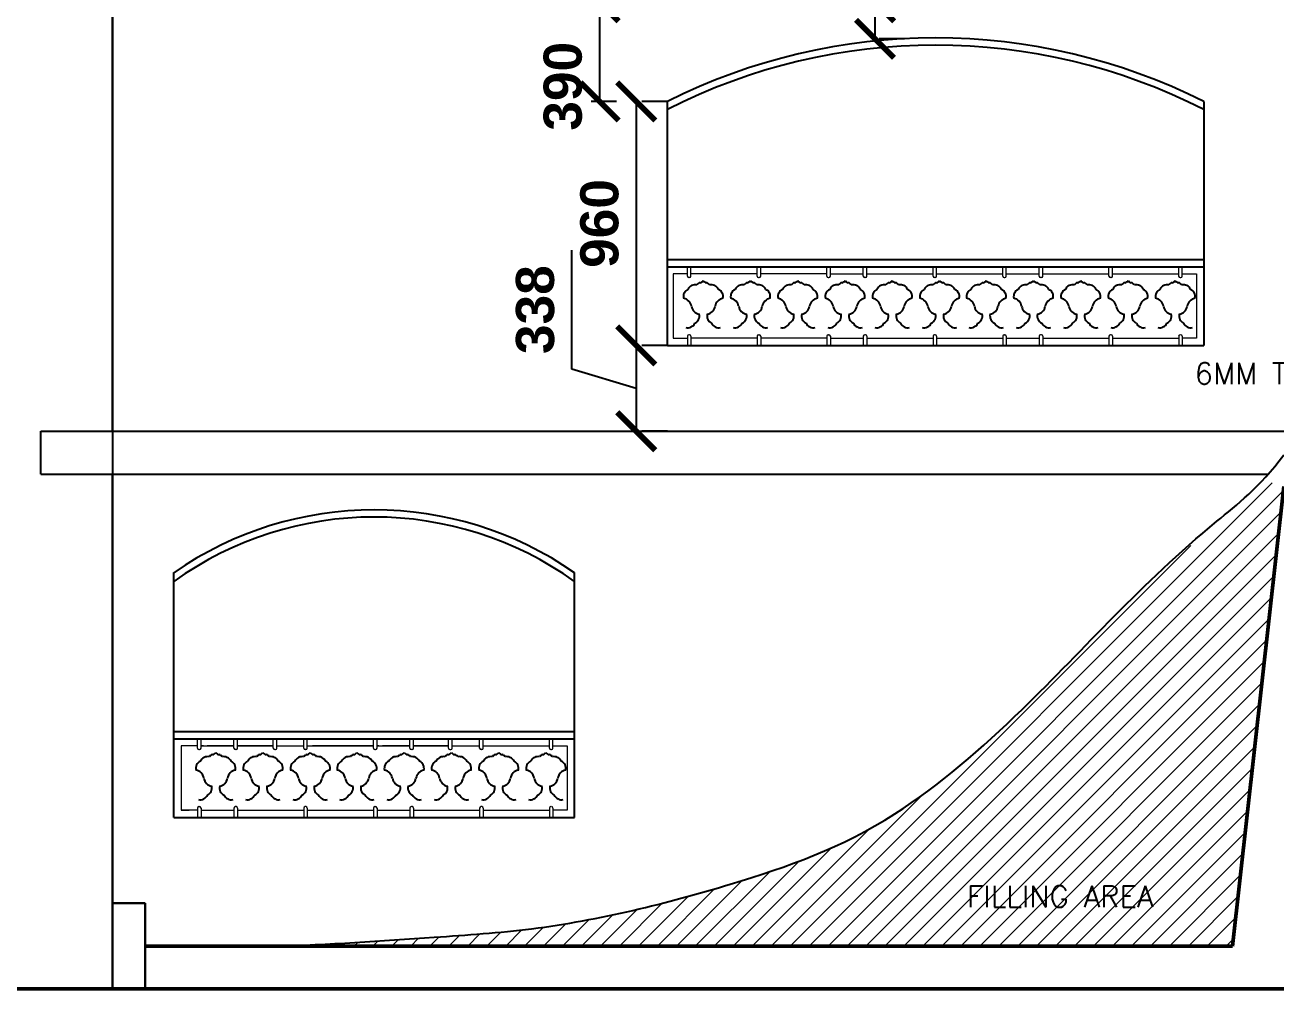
# Model space of a CAD drawing. Header units: millimetres. Extents: x 1521 to 3683, y 1649 to 3322.
# Drawn here: x 1717.101 to 1722.021, y 1661.723 to 1665.515 of the extents above; entities that cross this region are included whole.
import ezdxf
from ezdxf.enums import TextEntityAlignment as Align

# ---------------------------------------------------------------- set-up
doc = ezdxf.new("R2010")
doc.units = ezdxf.units.MM
doc.header["$LTSCALE"] = 0.1
doc.linetypes.add('BORDER2', pattern=[0.875, 0.25, -0.125, 0.25, -0.125, 0, -0.125])
doc.layers.get('DEFPOINTS').update_dxf_attribs({"lineweight": 25})
doc.layers.add('4', color=6, linetype='Continuous')
doc.layers.add('RELIEF', color=252, linetype='Continuous')
for name, color, linetype, lineweight in [('BRICKS', 70, 'Continuous', 25), ('Glass', 193, 'Continuous', 5), ('h', 8, 'Continuous', 5), ('WALL', 7, 'Continuous', 50), ('WIN', 8, 'Continuous', 25)]:
    doc.layers.add(name, color=color, linetype=linetype, lineweight=lineweight)
doc.styles.add('STYLE1', font='arialbd.ttf')
doc.styles.add('style3', font='simplex.shx')
doc.dimstyles.new('50', dxfattribs={"dimscale": 0.75, "dimtxt": 0.2, "dimasz": 0.2, "dimexe": 0.1, "dimexo": 0, "dimgap": 0.09, "dimtad": 2, "dimdec": 0, "dimlfac": 1000, "dimzin": 0, "dimdsep": 46, "dimtxsty": 'STYLE1', "dimblk": 'ARCHTICK', "dimcen": 0.09, "dimclrd": 4, "dimclre": 8, "dimclrt": 6, "dimadec": 0, "dimazin": 0, "dimtfac": 1, "dimtdec": 0, "dimtofl": 0, "dimtmove": 0, "dimatfit": 3, "dimldrblk": 'OPEN90', "dimfxl": 0.05, "dimtolj": 1, "dimtzin": 0, "dimarcsym": 0})

# ---------------------------------------------------------------- blocks, each defined once
blk = doc.blocks.new('_ArchTick')
at = {"color": 0, "linetype": 'ByBlock', "const_width": 0.15}
blk.add_lwpolyline([(-0.5, -0.5), (0.5, 0.5)], dxfattribs=at)
blk = doc.blocks.new('*D142')
at = {"layer": 'BRICKS', "color": 8, "linetype": 'BORDER2', "lineweight": -2}
for p, q in [((1719.6268, 1665.6045), (1719.286, 1665.6045)), ((1719.6275, 1665.2141), (1719.286, 1665.2141))]:
    blk.add_line(p, q, dxfattribs=at)
at = {"layer": 'BRICKS', "color": 4, "lineweight": -2}
blk.add_line((1719.361, 1665.6045), (1719.361, 1665.2141), dxfattribs=at)
at = {"layer": 'DEFPOINTS', "color": 0}
for p in [(1719.6268, 1665.6045), (1719.361, 1665.2141), (1719.6275, 1665.2141)]:
    blk.add_point(p, dxfattribs=at)
at = {"layer": 'BRICKS', "color": 4, "lineweight": -2, "xscale": 0.15, "yscale": 0.15, "zscale": 0.15}
for p, rotation in [((1719.361, 1665.6045), 90), ((1719.361, 1665.2141), 270)]:
    blk.add_blockref('_ArchTick', p, dxfattribs=dict(at, rotation=rotation))
at = {"layer": 'BRICKS', "color": 6, "insert": (1719.2169, 1665.274), "char_height": 0.15, "attachment_point": 5, "rotation": 90, "style": 'STYLE1'}
blk.add_mtext('\\A1;390', dxfattribs=at)
blk = doc.blocks.new('_Open90')
at = {"color": 0, "linetype": 'ByBlock', "lineweight": -2}
for p, q in [((-0.5, 0.5), (0, 0)), ((0, 0), (-1, 0)), ((0, 0), (-0.5, -0.5))]:
    blk.add_line(p, q, dxfattribs=at)
blk = doc.blocks.new('*D143')
at = {"layer": 'BRICKS', "color": 8, "linetype": 'BORDER2', "lineweight": -2}
for p, q in [((1719.6275, 1665.2141), (1719.4301, 1665.2141)), ((1719.6275, 1664.2545), (1719.4301, 1664.2545))]:
    blk.add_line(p, q, dxfattribs=at)
at = {"layer": 'BRICKS', "color": 4, "lineweight": -2}
blk.add_line((1719.5051, 1665.2141), (1719.5051, 1664.2545), dxfattribs=at)
at = {"layer": 'DEFPOINTS', "color": 0}
for p in [(1719.6275, 1665.2141), (1719.5051, 1664.2545), (1719.6275, 1664.2545)]:
    blk.add_point(p, dxfattribs=at)
at = {"layer": 'BRICKS', "color": 4, "lineweight": -2, "xscale": 0.15, "yscale": 0.15, "zscale": 0.15}
for p, rotation in [((1719.5051, 1665.2141), 90), ((1719.5051, 1664.2545), 270)]:
    blk.add_blockref('_ArchTick', p, dxfattribs=dict(at, rotation=rotation))
at = {"layer": 'BRICKS', "color": 6, "insert": (1719.361, 1664.7343), "char_height": 0.15, "attachment_point": 5, "rotation": 90, "style": 'STYLE1'}
blk.add_mtext('\\A1;960', dxfattribs=at)
blk = doc.blocks.new('*D144')
at = {"layer": 'BRICKS', "color": 4, "lineweight": -2}
for p, q in [((1719.2522, 1664.1616), (1719.2522, 1664.6289)), ((1719.5051, 1664.2545), (1719.5051, 1663.917)), ((1719.5051, 1664.0857), (1719.2522, 1664.1616))]:
    blk.add_line(p, q, dxfattribs=at)
at = {"layer": 'BRICKS', "color": 8, "linetype": 'BORDER2', "lineweight": -2}
for p, q in [((1719.6275, 1664.2545), (1719.4301, 1664.2545)), ((1719.6275, 1663.917), (1719.4301, 1663.917))]:
    blk.add_line(p, q, dxfattribs=at)
at = {"layer": 'DEFPOINTS', "color": 0}
for p in [(1719.6275, 1664.2545), (1719.5051, 1663.917), (1719.6275, 1663.917)]:
    blk.add_point(p, dxfattribs=at)
at = {"layer": 'BRICKS', "color": 4, "lineweight": -2, "xscale": 0.15, "yscale": 0.15, "zscale": 0.15}
for p, rotation in [((1719.5051, 1664.2545), 90), ((1719.5051, 1663.917), 270)]:
    blk.add_blockref('_ArchTick', p, dxfattribs=dict(at, rotation=rotation))
at = {"layer": 'BRICKS', "color": 6, "insert": (1719.1081, 1664.3953), "char_height": 0.15, "attachment_point": 5, "rotation": 90, "style": 'STYLE1'}
blk.add_mtext('\\A1;338', dxfattribs=at)
blk = doc.blocks.new('*D145')
at = {"layer": 'BRICKS', "color": 4, "lineweight": -2}
for p, q in [((1720.4443, 1665.6045), (1720.4443, 1666.2177)), ((1720.4443, 1665.4607), (1720.4443, 1665.6045))]:
    blk.add_line(p, q, dxfattribs=at)
at = {"layer": 'BRICKS', "color": 8, "linetype": 'BORDER2', "lineweight": -2}
for p, q in [((1720.5601, 1665.6045), (1720.3693, 1665.6045)), ((1720.5601, 1665.4607), (1720.3693, 1665.4607))]:
    blk.add_line(p, q, dxfattribs=at)
at = {"layer": 'DEFPOINTS', "color": 0}
for p in [(1720.4443, 1665.6045), (1720.5601, 1665.6045), (1720.5601, 1665.4607)]:
    blk.add_point(p, dxfattribs=at)
at = {"layer": 'BRICKS', "color": 4, "lineweight": -2, "xscale": 0.15, "yscale": 0.15, "zscale": 0.15}
for p, rotation in [((1720.4443, 1665.6045), 90), ((1720.4443, 1665.4607), 270)]:
    blk.add_blockref('_ArchTick', p, dxfattribs=dict(at, rotation=rotation))
at = {"layer": 'BRICKS', "color": 6, "insert": (1720.3015, 1665.9861), "char_height": 0.15, "attachment_point": 5, "rotation": 90, "style": 'STYLE1'}
blk.add_mtext('\\A1;144', dxfattribs=at)

msp = doc.modelspace()

# ---------------------------------------------------------------- hatches: boundary and pattern name
at = {"layer": 'h'}
h = msp.add_hatch(dxfattribs=at)
h.set_pattern_fill('ANSI31', color=256, scale=0.421875, style=0)
h.set_pattern_definition([(45, (1577.491267, 1622.786747), (-0.037288834, 0.037288834), [])])
edge = h.paths.add_edge_path()
edge.add_spline(control_points=[(1722.0557, 1663.7482), (1721.9735, 1663.6909), (1721.5436, 1663.3815), (1721.1413, 1662.9113), (1720.4883, 1662.3411), (1719.8685, 1662.121), (1719.2365, 1661.9626), (1718.6305, 1661.9216), (1718.2944, 1661.8973), (1718.0859, 1661.892)], knot_values=[0.909473, 0.909473, 0.909473, 0.909473, 1.374917, 3.120967, 4.20801, 5.522015, 6.963921, 7.647405, 8.760034, 8.760034, 8.760034, 8.760034], degree=3, periodic=0)
edge.add_line((1718.0859, 1661.892), (1721.8498, 1661.892))
edge.add_line((1721.8498, 1661.892), (1722.0557, 1663.7482))

# ---------------------------------------------------------------- linework, layer by layer
at = {"layer": 'Glass'}
for p, q in [((1719.7062, 1664.5273), (1719.7062, 1664.5639)), ((1719.7203, 1664.5273), (1719.7203, 1664.5639)), ((1719.9804, 1664.5273), (1719.9804, 1664.5639)), ((1719.9945, 1664.5273), (1719.9945, 1664.5639)), ((1720.2547, 1664.5273), (1720.2547, 1664.5639)), ((1720.2687, 1664.5273), (1720.2687, 1664.5639)), ((1720.2687, 1664.5357), (1720.3981, 1664.5357)), ((1720.3981, 1664.5273), (1720.3981, 1664.5639)), ((1720.4122, 1664.5273), (1720.4122, 1664.5639)), ((1720.6723, 1664.5273), (1720.6723, 1664.5639)), ((1720.6864, 1664.5273), (1720.6864, 1664.5639)), ((1720.9465, 1664.5273), (1720.9465, 1664.5639)), ((1720.9606, 1664.5273), (1720.9606, 1664.5639)), ((1720.9606, 1664.5357), (1721.09, 1664.5357)), ((1721.09, 1664.5273), (1721.09, 1664.5639)), ((1721.104, 1664.5273), (1721.104, 1664.5639)), ((1721.3642, 1664.5273), (1721.3642, 1664.5639)), ((1721.3782, 1664.5273), (1721.3782, 1664.5639)), ((1721.3782, 1664.5357), (1721.5076, 1664.5357)), ((1721.6384, 1664.5273), (1721.6384, 1664.5639)), ((1721.6525, 1664.5273), (1721.6525, 1664.5639)), ((1719.7147, 1664.5217), (1719.7118, 1664.5217)), ((1719.9861, 1664.5217), (1719.9889, 1664.5217)), ((1720.2603, 1664.5217), (1720.2631, 1664.5217)), ((1720.4065, 1664.5217), (1720.4037, 1664.5217)), ((1720.6807, 1664.5217), (1720.6779, 1664.5217)), ((1720.9522, 1664.5217), (1720.955, 1664.5217)), ((1721.0984, 1664.5217), (1721.0956, 1664.5217)), ((1721.3726, 1664.5217), (1721.3698, 1664.5217)), ((1721.644, 1664.5217), (1721.6468, 1664.5217)), ((1719.7062, 1664.2911), (1719.7062, 1664.2545)), ((1719.7147, 1664.2967), (1719.7118, 1664.2967)), ((1719.7203, 1664.2911), (1719.7203, 1664.2545)), ((1719.9804, 1664.2911), (1719.9804, 1664.2545)), ((1719.9861, 1664.2967), (1719.9889, 1664.2967)), ((1719.9945, 1664.2911), (1719.9945, 1664.2545)), ((1720.2547, 1664.2911), (1720.2547, 1664.2545)), ((1720.2603, 1664.2967), (1720.2631, 1664.2967)), ((1720.2687, 1664.2911), (1720.2687, 1664.2545)), ((1720.2687, 1664.2826), (1720.3981, 1664.2826)), ((1720.3981, 1664.2911), (1720.3981, 1664.2545)), ((1720.4065, 1664.2967), (1720.4037, 1664.2967)), ((1720.4122, 1664.2911), (1720.4122, 1664.2545)), ((1720.6723, 1664.2911), (1720.6723, 1664.2545)), ((1720.6807, 1664.2967), (1720.6779, 1664.2967)), ((1720.6864, 1664.2911), (1720.6864, 1664.2545)), ((1720.9465, 1664.2911), (1720.9465, 1664.2545)), ((1720.9522, 1664.2967), (1720.955, 1664.2967)), ((1720.9606, 1664.2911), (1720.9606, 1664.2545)), ((1720.9606, 1664.2826), (1721.09, 1664.2826)), ((1721.09, 1664.2911), (1721.09, 1664.2545)), ((1721.0984, 1664.2967), (1721.0956, 1664.2967)), ((1721.104, 1664.2911), (1721.104, 1664.2545)), ((1721.3642, 1664.2911), (1721.3642, 1664.2545)), ((1721.3726, 1664.2967), (1721.3698, 1664.2967)), ((1721.3782, 1664.2911), (1721.3782, 1664.2545)), ((1721.6384, 1664.2911), (1721.6384, 1664.2545)), ((1721.6525, 1664.2911), (1721.6525, 1664.2545)), ((1717.7797, 1662.6711), (1717.7797, 1662.7076)), ((1717.7937, 1662.6711), (1717.7937, 1662.7076)), ((1717.9231, 1662.6711), (1717.9231, 1662.7076)), ((1717.9372, 1662.6711), (1717.9372, 1662.7076)), ((1718.0778, 1662.6711), (1718.0778, 1662.7076)), ((1718.0918, 1662.6711), (1718.0918, 1662.7076)), ((1718.1973, 1662.6711), (1718.1973, 1662.7076)), ((1718.2114, 1662.6711), (1718.2114, 1662.7076)), ((1718.4715, 1662.6711), (1718.4715, 1662.7076)), ((1718.4856, 1662.6711), (1718.4856, 1662.7076)), ((1718.615, 1662.6711), (1718.615, 1662.7076)), ((1718.629, 1662.6711), (1718.629, 1662.7076)), ((1718.7668, 1662.6711), (1718.7668, 1662.7076)), ((1718.7809, 1662.6711), (1718.7809, 1662.7076)), ((1718.8892, 1662.6711), (1718.8892, 1662.7076)), ((1718.9032, 1662.6711), (1718.9032, 1662.7076)), ((1719.1634, 1662.6711), (1719.1634, 1662.7076)), ((1719.1634, 1662.6711), (1719.1634, 1662.7076)), ((1719.1775, 1662.6711), (1719.1775, 1662.7076)), ((1719.1775, 1662.6711), (1719.1775, 1662.7076)), ((1717.7853, 1662.6654), (1717.7881, 1662.6654)), ((1717.7937, 1662.6795), (1717.9231, 1662.6795)), ((1717.9315, 1662.6654), (1717.9287, 1662.6654)), ((1718.0834, 1662.6654), (1718.0862, 1662.6654)), ((1718.2057, 1662.6654), (1718.2029, 1662.6654)), ((1718.4772, 1662.6654), (1718.48, 1662.6654)), ((1718.4856, 1662.6795), (1718.615, 1662.6795)), ((1718.6234, 1662.6654), (1718.6206, 1662.6654)), ((1718.7725, 1662.6654), (1718.7753, 1662.6654)), ((1718.8976, 1662.6654), (1718.8948, 1662.6654)), ((1718.9032, 1662.6795), (1719.0326, 1662.6795)), ((1719.169, 1662.6654), (1719.1718, 1662.6654)), ((1719.169, 1662.6654), (1719.1718, 1662.6654)), ((1717.7797, 1662.4348), (1717.7797, 1662.3982)), ((1717.7853, 1662.4404), (1717.7881, 1662.4404)), ((1717.7937, 1662.4348), (1717.7937, 1662.3982)), ((1717.7937, 1662.4264), (1717.9231, 1662.4264)), ((1717.9231, 1662.4348), (1717.9231, 1662.3982)), ((1717.9315, 1662.4404), (1717.9287, 1662.4404)), ((1717.9372, 1662.4348), (1717.9372, 1662.3982)), ((1718.1973, 1662.4348), (1718.1973, 1662.3982)), ((1718.2057, 1662.4404), (1718.2029, 1662.4404)), ((1718.2114, 1662.4348), (1718.2114, 1662.3982)), ((1718.4715, 1662.4348), (1718.4715, 1662.3982)), ((1718.4772, 1662.4404), (1718.48, 1662.4404)), ((1718.4856, 1662.4348), (1718.4856, 1662.3982)), ((1718.4856, 1662.4264), (1718.615, 1662.4264)), ((1718.615, 1662.4348), (1718.615, 1662.3982)), ((1718.6234, 1662.4404), (1718.6206, 1662.4404)), ((1718.629, 1662.4348), (1718.629, 1662.3982)), ((1718.8892, 1662.4348), (1718.8892, 1662.3982)), ((1718.8976, 1662.4404), (1718.8948, 1662.4404)), ((1718.9032, 1662.4348), (1718.9032, 1662.3982)), ((1719.1634, 1662.4348), (1719.1634, 1662.3982)), ((1719.1775, 1662.4348), (1719.1775, 1662.3982))]:
    msp.add_line(p, q, dxfattribs=at)
for points in [[(1719.7062, 1664.5357), (1719.65, 1664.5357), (1719.65, 1664.2826), (1719.7062, 1664.2826)], [(1719.9804, 1664.5357), (1719.7203, 1664.5357)], [(1720.2547, 1664.5357), (1719.9945, 1664.5357)], [(1720.4122, 1664.5357), (1720.6723, 1664.5357)], [(1720.6864, 1664.5357), (1720.9465, 1664.5357)], [(1721.104, 1664.5357), (1721.3642, 1664.5357)], [(1721.3782, 1664.5357), (1721.6384, 1664.5357)], [(1721.6525, 1664.5357), (1721.7087, 1664.5357), (1721.7087, 1664.2826), (1721.6525, 1664.2826)], [(1719.9804, 1664.2826), (1719.7203, 1664.2826)], [(1720.2547, 1664.2826), (1719.9945, 1664.2826)], [(1720.4122, 1664.2826), (1720.6723, 1664.2826)], [(1720.6864, 1664.2826), (1720.9465, 1664.2826)], [(1721.104, 1664.2826), (1721.3642, 1664.2826)], [(1721.3782, 1664.2826), (1721.6384, 1664.2826)], [(1717.7797, 1662.6795), (1717.715, 1662.6795)], [(1717.7797, 1662.6795), (1717.715, 1662.6795)], [(1717.7712, 1662.6795), (1717.715, 1662.6795), (1717.715, 1662.4264), (1717.7473, 1662.4264)], [(1717.8036, 1662.6795), (1717.7937, 1662.6795)], [(1717.9231, 1662.6795), (1717.8176, 1662.6795)], [(1718.0778, 1662.6795), (1717.9372, 1662.6795)], [(1717.9372, 1662.6795), (1718.0778, 1662.6795)], [(1718.0918, 1662.6795), (1718.1973, 1662.6795)], [(1718.2114, 1662.6795), (1718.4715, 1662.6795)], [(1718.4715, 1662.6795), (1718.2325, 1662.6795)], [(1718.4926, 1662.6795), (1718.4856, 1662.6795)], [(1718.615, 1662.6795), (1718.5067, 1662.6795)], [(1718.7668, 1662.6795), (1718.629, 1662.6795)], [(1718.629, 1662.6795), (1718.7668, 1662.6795)], [(1718.7809, 1662.6795), (1718.8892, 1662.6795)], [(1718.9032, 1662.6795), (1719.1634, 1662.6795)], [(1718.9215, 1662.6795), (1719.1634, 1662.6795)], [(1719.1775, 1662.6795), (1719.2337, 1662.6795), (1719.2337, 1662.4264), (1719.1775, 1662.4264)], [(1717.7797, 1662.4264), (1717.715, 1662.4264)], [(1717.9372, 1662.4264), (1718.1973, 1662.4264)], [(1718.2114, 1662.4264), (1718.4715, 1662.4264)], [(1718.629, 1662.4264), (1718.8892, 1662.4264)], [(1718.9032, 1662.4264), (1719.1634, 1662.4264)]]:
    msp.add_lwpolyline(points, dxfattribs=at)
for centre, start, end in [((1719.7118, 1664.5273), 180, 270), ((1719.7147, 1664.5273), 270, 0), ((1719.9861, 1664.5273), 180, 270), ((1719.9889, 1664.5273), 270, 0), ((1720.2603, 1664.5273), 180, 270), ((1720.2631, 1664.5273), 270, 0), ((1720.4037, 1664.5273), 180, 270), ((1720.4065, 1664.5273), 270, 0), ((1720.6779, 1664.5273), 180, 270), ((1720.6807, 1664.5273), 270, 0), ((1720.9522, 1664.5273), 180, 270), ((1720.955, 1664.5273), 270, 0), ((1721.0956, 1664.5273), 180, 270), ((1721.0984, 1664.5273), 270, 0), ((1721.3698, 1664.5273), 180, 270), ((1721.3726, 1664.5273), 270, 0), ((1721.644, 1664.5273), 180, 270), ((1721.6468, 1664.5273), 270, 0), ((1719.7118, 1664.2911), 90, 180), ((1719.7147, 1664.2911), 360, 90), ((1719.9861, 1664.2911), 90, 180), ((1719.9889, 1664.2911), 360, 90), ((1720.2603, 1664.2911), 90, 180), ((1720.2631, 1664.2911), 360, 90), ((1720.4037, 1664.2911), 90, 180), ((1720.4065, 1664.2911), 360, 90), ((1720.6779, 1664.2911), 90, 180), ((1720.6807, 1664.2911), 360, 90), ((1720.9522, 1664.2911), 90, 180), ((1720.955, 1664.2911), 360, 90), ((1721.0956, 1664.2911), 90, 180), ((1721.0984, 1664.2911), 360, 90), ((1721.3698, 1664.2911), 90, 180), ((1721.3726, 1664.2911), 360, 90), ((1721.644, 1664.2911), 90, 180), ((1721.6468, 1664.2911), 360, 90), ((1717.7853, 1662.6711), 180, 270), ((1717.7881, 1662.6711), 270, 0), ((1717.9287, 1662.6711), 180, 270), ((1717.9315, 1662.6711), 270, 0), ((1718.0834, 1662.6711), 180, 270), ((1718.0862, 1662.6711), 270, 0), ((1718.2029, 1662.6711), 180, 270), ((1718.2057, 1662.6711), 270, 0), ((1718.4772, 1662.6711), 180, 270), ((1718.48, 1662.6711), 270, 0), ((1718.6206, 1662.6711), 180, 270), ((1718.6234, 1662.6711), 270, 0), ((1718.7725, 1662.6711), 180, 270), ((1718.7753, 1662.6711), 270, 0), ((1718.8948, 1662.6711), 180, 270), ((1718.8976, 1662.6711), 270, 0), ((1719.169, 1662.6711), 180, 270), ((1719.169, 1662.6711), 180, 270), ((1719.1718, 1662.6711), 270, 0), ((1719.1718, 1662.6711), 270, 0), ((1717.7853, 1662.4348), 90, 180), ((1717.7881, 1662.4348), 360, 90), ((1717.9287, 1662.4348), 90, 180), ((1717.9315, 1662.4348), 360, 90), ((1718.2029, 1662.4348), 90, 180), ((1718.2057, 1662.4348), 360, 90), ((1718.4772, 1662.4348), 90, 180), ((1718.48, 1662.4348), 360, 90), ((1718.6206, 1662.4348), 90, 180), ((1718.6234, 1662.4348), 360, 90), ((1718.8948, 1662.4348), 90, 180), ((1718.8976, 1662.4348), 360, 90), ((1719.169, 1662.4348), 90, 180), ((1719.1718, 1662.4348), 360, 90)]:
    msp.add_arc(centre, 0.00562, start, end, dxfattribs=at)
at = {"layer": 'RELIEF'}
for centre, radius, start, end in [((1719.721, 1664.4472), 0.0306, 114.5387, 193.4516), ((1719.7372, 1664.4619), 0.0317, 78.0514, 155.5132), ((1719.7585, 1664.4845), 0.017, 98.1049, 150.4121), ((1719.7537, 1664.5182), 0.017, 278.1049, 330.4121), ((1719.7833, 1664.5182), 0.017, 209.5879, 261.8951), ((1719.7785, 1664.4845), 0.017, 29.5879, 81.8951), ((1719.7999, 1664.4619), 0.0317, 24.4868, 101.9486), ((1719.816, 1664.4472), 0.0306, 346.5484, 65.4613), ((1719.9069, 1664.4472), 0.0306, 114.5387, 193.4516), ((1719.9231, 1664.4619), 0.0317, 78.0514, 155.5132), ((1719.9444, 1664.4845), 0.017, 98.1049, 150.4121), ((1719.9396, 1664.5182), 0.017, 278.1049, 330.4121), ((1719.9692, 1664.5182), 0.017, 209.5879, 261.8951), ((1719.9644, 1664.4845), 0.017, 29.5879, 81.8951), ((1719.9858, 1664.4619), 0.0317, 24.4868, 101.9486), ((1720.0019, 1664.4472), 0.0306, 346.5484, 65.4613), ((1720.0928, 1664.4472), 0.0306, 114.5387, 193.4516), ((1720.109, 1664.4619), 0.0317, 78.0514, 155.5132), ((1720.1303, 1664.4845), 0.017, 98.1049, 150.4121), ((1720.1255, 1664.5182), 0.017, 278.1049, 330.4121), ((1720.1551, 1664.5182), 0.017, 209.5879, 261.8951), ((1720.1503, 1664.4845), 0.017, 29.5879, 81.8951), ((1720.1717, 1664.4619), 0.0317, 24.4868, 101.9486), ((1720.1879, 1664.4472), 0.0306, 346.5484, 65.4613), ((1720.2787, 1664.4472), 0.0306, 114.5387, 193.4516), ((1720.2949, 1664.4619), 0.0317, 78.0514, 155.5132), ((1720.3162, 1664.4845), 0.017, 98.1049, 150.4121), ((1720.3114, 1664.5182), 0.017, 278.1049, 330.4121), ((1720.341, 1664.5182), 0.017, 209.5879, 261.8951), ((1720.3362, 1664.4845), 0.017, 29.5879, 81.8951), ((1720.3576, 1664.4619), 0.0317, 24.4868, 101.9486), ((1720.3738, 1664.4472), 0.0306, 346.5484, 65.4613), ((1720.4646, 1664.4472), 0.0306, 114.5387, 193.4516), ((1720.4808, 1664.4619), 0.0317, 78.0514, 155.5132), ((1720.5021, 1664.4845), 0.017, 98.1049, 150.4121), ((1720.4973, 1664.5182), 0.017, 278.1049, 330.4121), ((1720.527, 1664.5182), 0.017, 209.5879, 261.8951), ((1720.5222, 1664.4845), 0.017, 29.5879, 81.8951), ((1720.5435, 1664.4619), 0.0317, 24.4868, 101.9486), ((1720.5597, 1664.4472), 0.0306, 346.5484, 65.4613), ((1720.6505, 1664.4472), 0.0306, 114.5387, 193.4516), ((1720.6667, 1664.4619), 0.0317, 78.0514, 155.5132), ((1720.6881, 1664.4845), 0.017, 98.1049, 150.4121), ((1720.6833, 1664.5182), 0.017, 278.1049, 330.4121), ((1720.7129, 1664.5182), 0.017, 209.5879, 261.8951), ((1720.7081, 1664.4845), 0.017, 29.5879, 81.8951), ((1720.7294, 1664.4619), 0.0317, 24.4868, 101.9486), ((1720.7456, 1664.4472), 0.0306, 346.5484, 65.4613), ((1720.834, 1664.4472), 0.0306, 114.5387, 193.4516), ((1720.8501, 1664.4619), 0.0317, 78.0514, 155.5132), ((1720.8715, 1664.4845), 0.017, 98.1049, 150.4121), ((1720.8667, 1664.5182), 0.017, 278.1049, 330.4121), ((1720.8963, 1664.5182), 0.017, 209.5879, 261.8951), ((1720.8915, 1664.4845), 0.017, 29.5879, 81.8951), ((1720.9129, 1664.4619), 0.0317, 24.4868, 101.9486), ((1720.929, 1664.4472), 0.0306, 346.5484, 65.4613), ((1721.0199, 1664.4472), 0.0306, 114.5387, 193.4516), ((1721.036, 1664.4619), 0.0317, 78.0514, 155.5132), ((1721.0574, 1664.4845), 0.017, 98.1049, 150.4121), ((1721.0526, 1664.5182), 0.017, 278.1049, 330.4121), ((1721.0822, 1664.5182), 0.017, 209.5879, 261.8951), ((1721.0774, 1664.4845), 0.017, 29.5879, 81.8951), ((1721.0988, 1664.4619), 0.0317, 24.4868, 101.9486), ((1721.1149, 1664.4472), 0.0306, 346.5484, 65.4613), ((1721.2058, 1664.4472), 0.0306, 114.5387, 193.4516), ((1721.2219, 1664.4619), 0.0317, 78.0514, 155.5132), ((1721.2433, 1664.4845), 0.017, 98.1049, 150.4121), ((1721.2385, 1664.5182), 0.017, 278.1049, 330.4121), ((1721.2681, 1664.5182), 0.017, 209.5879, 261.8951), ((1721.2633, 1664.4845), 0.017, 29.5879, 81.8951), ((1721.2847, 1664.4619), 0.0317, 24.4868, 101.9486), ((1721.3008, 1664.4472), 0.0306, 346.5484, 65.4613), ((1721.3917, 1664.4472), 0.0306, 114.5387, 193.4516), ((1721.4078, 1664.4619), 0.0317, 78.0514, 155.5132), ((1721.4292, 1664.4845), 0.017, 98.1049, 150.4121), ((1721.4244, 1664.5182), 0.017, 278.1049, 330.4121), ((1721.454, 1664.5182), 0.017, 209.5879, 261.8951), ((1721.4492, 1664.4845), 0.017, 29.5879, 81.8951), ((1721.4706, 1664.4619), 0.0317, 24.4868, 101.9486), ((1721.4867, 1664.4472), 0.0306, 346.5484, 65.4613), ((1721.5776, 1664.4472), 0.0306, 114.5387, 193.4516), ((1721.5937, 1664.4619), 0.0317, 78.0514, 155.5132), ((1721.6151, 1664.4845), 0.017, 98.1049, 150.4121), ((1721.6103, 1664.5182), 0.017, 278.1049, 330.4121), ((1721.6399, 1664.5182), 0.017, 209.5879, 261.8951), ((1721.6351, 1664.4845), 0.017, 29.5879, 81.8951), ((1721.6565, 1664.4619), 0.0317, 24.4868, 101.9486), ((1721.6726, 1664.4472), 0.0306, 346.5484, 65.4613), ((1719.6844, 1664.4025), 0.0381, 9.2672, 79.6619), ((1719.8526, 1664.4025), 0.0381, 100.3381, 170.7328), ((1719.8703, 1664.4025), 0.0381, 9.2672, 79.6619), ((1720.0385, 1664.4025), 0.0381, 100.3381, 170.7328), ((1720.0562, 1664.4025), 0.0381, 9.2672, 79.6619), ((1720.2244, 1664.4025), 0.0381, 100.3381, 170.7328), ((1720.2421, 1664.4025), 0.0381, 9.2672, 79.6619), ((1720.4104, 1664.4025), 0.0381, 100.3381, 170.7328), ((1720.428, 1664.4025), 0.0381, 9.2672, 79.6619), ((1720.5963, 1664.4025), 0.0381, 100.3381, 170.7328), ((1720.6139, 1664.4025), 0.0381, 9.2672, 79.6619), ((1720.7822, 1664.4025), 0.0381, 100.3381, 170.7328), ((1720.7974, 1664.4025), 0.0381, 9.2672, 79.6619), ((1720.9656, 1664.4025), 0.0381, 100.3381, 170.7328), ((1720.9833, 1664.4025), 0.0381, 9.2672, 79.6619), ((1721.1515, 1664.4025), 0.0381, 100.3381, 170.7328), ((1721.1692, 1664.4025), 0.0381, 9.2672, 79.6619), ((1721.3374, 1664.4025), 0.0381, 100.3381, 170.7328), ((1721.3551, 1664.4025), 0.0381, 9.2672, 79.6619), ((1721.5233, 1664.4025), 0.0381, 100.3381, 170.7328), ((1721.541, 1664.4025), 0.0381, 9.2672, 79.6619), ((1721.7092, 1664.4025), 0.0381, 100.3381, 170.7328), ((1719.7597, 1664.4148), 0.0381, 189.2672, 259.6619), ((1719.7231, 1664.3702), 0.0306, 294.5387, 13.4516), ((1719.814, 1664.3702), 0.0306, 166.5484, 245.4613), ((1719.7774, 1664.4148), 0.0381, 280.3381, 350.7328), ((1719.9456, 1664.4148), 0.0381, 189.2672, 259.6619), ((1719.909, 1664.3702), 0.0306, 294.5387, 13.4516), ((1719.9999, 1664.3702), 0.0306, 166.5484, 245.4613), ((1719.9633, 1664.4148), 0.0381, 280.3381, 350.7328), ((1720.1315, 1664.4148), 0.0381, 189.2672, 259.6619), ((1720.0949, 1664.3702), 0.0306, 294.5387, 13.4516), ((1720.1858, 1664.3702), 0.0306, 166.5484, 245.4613), ((1720.1492, 1664.4148), 0.0381, 280.3381, 350.7328), ((1720.3174, 1664.4148), 0.0381, 189.2672, 259.6619), ((1720.2808, 1664.3702), 0.0306, 294.5387, 13.4516), ((1720.3717, 1664.3702), 0.0306, 166.5484, 245.4613), ((1720.3351, 1664.4148), 0.0381, 280.3381, 350.7328), ((1720.5033, 1664.4148), 0.0381, 189.2672, 259.6619), ((1720.4667, 1664.3702), 0.0306, 294.5387, 13.4516), ((1720.5576, 1664.3702), 0.0306, 166.5484, 245.4613), ((1720.521, 1664.4148), 0.0381, 280.3381, 350.7328), ((1720.6892, 1664.4148), 0.0381, 189.2672, 259.6619), ((1720.6526, 1664.3702), 0.0306, 294.5387, 13.4516), ((1720.7435, 1664.3702), 0.0306, 166.5484, 245.4613), ((1720.7069, 1664.4148), 0.0381, 280.3381, 350.7328), ((1720.8726, 1664.4148), 0.0381, 189.2672, 259.6619), ((1720.836, 1664.3702), 0.0306, 294.5387, 13.4516), ((1720.9269, 1664.3702), 0.0306, 166.5484, 245.4613), ((1720.8903, 1664.4148), 0.0381, 280.3381, 350.7328), ((1721.0585, 1664.4148), 0.0381, 189.2672, 259.6619), ((1721.022, 1664.3702), 0.0306, 294.5387, 13.4516), ((1721.1128, 1664.3702), 0.0306, 166.5484, 245.4613), ((1721.0762, 1664.4148), 0.0381, 280.3381, 350.7328), ((1721.2445, 1664.4148), 0.0381, 189.2672, 259.6619), ((1721.2079, 1664.3702), 0.0306, 294.5387, 13.4516), ((1721.2987, 1664.3702), 0.0306, 166.5484, 245.4613), ((1721.2621, 1664.4148), 0.0381, 280.3381, 350.7328), ((1721.4304, 1664.4148), 0.0381, 189.2672, 259.6619), ((1721.3938, 1664.3702), 0.0306, 294.5387, 13.4516), ((1721.4846, 1664.3702), 0.0306, 166.5484, 245.4613), ((1721.448, 1664.4148), 0.0381, 280.3381, 350.7328), ((1721.6163, 1664.4148), 0.0381, 189.2672, 259.6619), ((1721.5797, 1664.3702), 0.0306, 294.5387, 13.4516), ((1721.6705, 1664.3702), 0.0306, 166.5484, 245.4613), ((1721.6339, 1664.4148), 0.0381, 280.3381, 350.7328), ((1719.7069, 1664.3555), 0.0317, 258.0514, 335.5132), ((1719.8301, 1664.3555), 0.0317, 204.4868, 281.9486), ((1719.8928, 1664.3555), 0.0317, 258.0514, 335.5132), ((1720.016, 1664.3555), 0.0317, 204.4868, 281.9486), ((1720.0788, 1664.3555), 0.0317, 258.0514, 335.5132), ((1720.2019, 1664.3555), 0.0317, 204.4868, 281.9486), ((1720.2647, 1664.3555), 0.0317, 258.0514, 335.5132), ((1720.3878, 1664.3555), 0.0317, 204.4868, 281.9486), ((1720.4506, 1664.3555), 0.0317, 258.0514, 335.5132), ((1720.5737, 1664.3555), 0.0317, 204.4868, 281.9486), ((1720.6365, 1664.3555), 0.0317, 258.0514, 335.5132), ((1720.7596, 1664.3555), 0.0317, 204.4868, 281.9486), ((1720.8199, 1664.3555), 0.0317, 258.0514, 335.5132), ((1720.9431, 1664.3555), 0.0317, 204.4868, 281.9486), ((1721.0058, 1664.3555), 0.0317, 258.0514, 335.5132), ((1721.129, 1664.3555), 0.0317, 204.4868, 281.9486), ((1721.1917, 1664.3555), 0.0317, 258.0514, 335.5132), ((1721.3149, 1664.3555), 0.0317, 204.4868, 281.9486), ((1721.3776, 1664.3555), 0.0317, 258.0514, 335.5132), ((1721.5008, 1664.3555), 0.0317, 204.4868, 281.9486), ((1721.5635, 1664.3555), 0.0317, 258.0514, 335.5132), ((1721.6867, 1664.3555), 0.0317, 204.4868, 281.9486), ((1717.8037, 1662.5909), 0.0306, 114.5387, 193.4516), ((1717.8199, 1662.6056), 0.0317, 78.0514, 155.5132), ((1717.8412, 1662.6282), 0.017, 98.1049, 150.4121), ((1717.8364, 1662.6619), 0.017, 278.1049, 330.4121), ((1717.866, 1662.6619), 0.017, 209.5879, 261.8951), ((1717.8612, 1662.6282), 0.017, 29.5879, 81.8951), ((1717.8826, 1662.6056), 0.0317, 24.4868, 101.9486), ((1717.8988, 1662.5909), 0.0306, 346.5484, 65.4613), ((1717.9896, 1662.5909), 0.0306, 114.5387, 193.4516), ((1718.0058, 1662.6056), 0.0317, 78.0514, 155.5132), ((1718.0271, 1662.6282), 0.017, 98.1049, 150.4121), ((1718.0223, 1662.6619), 0.017, 278.1049, 330.4121), ((1718.052, 1662.6619), 0.017, 209.5879, 261.8951), ((1718.0472, 1662.6282), 0.017, 29.5879, 81.8951), ((1718.0685, 1662.6056), 0.0317, 24.4868, 101.9486), ((1718.0847, 1662.5909), 0.0306, 346.5484, 65.4613), ((1718.1755, 1662.5909), 0.0306, 114.5387, 193.4516), ((1718.1917, 1662.6056), 0.0317, 78.0514, 155.5132), ((1718.2131, 1662.6282), 0.017, 98.1049, 150.4121), ((1718.2083, 1662.6619), 0.017, 278.1049, 330.4121), ((1718.2379, 1662.6619), 0.017, 209.5879, 261.8951), ((1718.2331, 1662.6282), 0.017, 29.5879, 81.8951), ((1718.2544, 1662.6056), 0.0317, 24.4868, 101.9486), ((1718.2706, 1662.5909), 0.0306, 346.5484, 65.4613), ((1718.359, 1662.5909), 0.0306, 114.5387, 193.4516), ((1718.3751, 1662.6056), 0.0317, 78.0514, 155.5132), ((1718.3965, 1662.6282), 0.017, 98.1049, 150.4121), ((1718.3917, 1662.6619), 0.017, 278.1049, 330.4121), ((1718.4213, 1662.6619), 0.017, 209.5879, 261.8951), ((1718.4165, 1662.6282), 0.017, 29.5879, 81.8951), ((1718.4379, 1662.6056), 0.0317, 24.4868, 101.9486), ((1718.454, 1662.5909), 0.0306, 346.5484, 65.4613), ((1718.5449, 1662.5909), 0.0306, 114.5387, 193.4516), ((1718.561, 1662.6056), 0.0317, 78.0514, 155.5132), ((1718.5824, 1662.6282), 0.017, 98.1049, 150.4121), ((1718.5776, 1662.6619), 0.017, 278.1049, 330.4121), ((1718.6072, 1662.6619), 0.017, 209.5879, 261.8951), ((1718.6024, 1662.6282), 0.017, 29.5879, 81.8951), ((1718.6238, 1662.6056), 0.0317, 24.4868, 101.9486), ((1718.6399, 1662.5909), 0.0306, 346.5484, 65.4613), ((1718.7308, 1662.5909), 0.0306, 114.5387, 193.4516), ((1718.7469, 1662.6056), 0.0317, 78.0514, 155.5132), ((1718.7683, 1662.6282), 0.017, 98.1049, 150.4121), ((1718.7635, 1662.6619), 0.017, 278.1049, 330.4121), ((1718.7931, 1662.6619), 0.017, 209.5879, 261.8951), ((1718.7883, 1662.6282), 0.017, 29.5879, 81.8951), ((1718.8097, 1662.6056), 0.0317, 24.4868, 101.9486), ((1718.8258, 1662.5909), 0.0306, 346.5484, 65.4613), ((1718.9167, 1662.5909), 0.0306, 114.5387, 193.4516), ((1718.9328, 1662.6056), 0.0317, 78.0514, 155.5132), ((1718.9542, 1662.6282), 0.017, 98.1049, 150.4121), ((1718.9494, 1662.6619), 0.017, 278.1049, 330.4121), ((1718.979, 1662.6619), 0.017, 209.5879, 261.8951), ((1718.9742, 1662.6282), 0.017, 29.5879, 81.8951), ((1718.9956, 1662.6056), 0.0317, 24.4868, 101.9486), ((1719.0117, 1662.5909), 0.0306, 346.5484, 65.4613), ((1719.1026, 1662.5909), 0.0306, 114.5387, 193.4516), ((1719.1187, 1662.6056), 0.0317, 78.0514, 155.5132), ((1719.1401, 1662.6282), 0.017, 98.1049, 150.4121), ((1719.1353, 1662.6619), 0.017, 278.1049, 330.4121), ((1719.1649, 1662.6619), 0.017, 209.5879, 261.8951), ((1719.1601, 1662.6282), 0.017, 29.5879, 81.8951), ((1719.1815, 1662.6056), 0.0317, 24.4868, 101.9486), ((1719.1976, 1662.5909), 0.0306, 346.5484, 65.4613), ((1717.7671, 1662.5463), 0.0381, 9.2672, 79.6619), ((1717.9354, 1662.5463), 0.0381, 100.3381, 170.7328), ((1717.953, 1662.5463), 0.0381, 9.2672, 79.6619), ((1718.1213, 1662.5463), 0.0381, 100.3381, 170.7328), ((1718.1389, 1662.5463), 0.0381, 9.2672, 79.6619), ((1718.3072, 1662.5463), 0.0381, 100.3381, 170.7328), ((1718.3224, 1662.5463), 0.0381, 9.2672, 79.6619), ((1718.4906, 1662.5463), 0.0381, 100.3381, 170.7328), ((1718.5083, 1662.5463), 0.0381, 9.2672, 79.6619), ((1718.6765, 1662.5463), 0.0381, 100.3381, 170.7328), ((1718.6942, 1662.5463), 0.0381, 9.2672, 79.6619), ((1718.8624, 1662.5463), 0.0381, 100.3381, 170.7328), ((1718.8801, 1662.5463), 0.0381, 9.2672, 79.6619), ((1719.0483, 1662.5463), 0.0381, 100.3381, 170.7328), ((1719.066, 1662.5463), 0.0381, 9.2672, 79.6619), ((1719.2342, 1662.5463), 0.0381, 100.3381, 170.7328), ((1717.8424, 1662.5586), 0.0381, 189.2672, 259.6619), ((1717.8058, 1662.5139), 0.0306, 294.5387, 13.4516), ((1717.8967, 1662.5139), 0.0306, 166.5484, 245.4613), ((1717.8601, 1662.5586), 0.0381, 280.3381, 350.7328), ((1718.0283, 1662.5586), 0.0381, 189.2672, 259.6619), ((1717.9917, 1662.5139), 0.0306, 294.5387, 13.4516), ((1718.0826, 1662.5139), 0.0306, 166.5484, 245.4613), ((1718.046, 1662.5586), 0.0381, 280.3381, 350.7328), ((1718.2142, 1662.5586), 0.0381, 189.2672, 259.6619), ((1718.1776, 1662.5139), 0.0306, 294.5387, 13.4516), ((1718.2685, 1662.5139), 0.0306, 166.5484, 245.4613), ((1718.2319, 1662.5586), 0.0381, 280.3381, 350.7328), ((1718.3976, 1662.5586), 0.0381, 189.2672, 259.6619), ((1718.361, 1662.5139), 0.0306, 294.5387, 13.4516), ((1718.4519, 1662.5139), 0.0306, 166.5484, 245.4613), ((1718.4153, 1662.5586), 0.0381, 280.3381, 350.7328), ((1718.5835, 1662.5586), 0.0381, 189.2672, 259.6619), ((1718.547, 1662.5139), 0.0306, 294.5387, 13.4516), ((1718.6378, 1662.5139), 0.0306, 166.5484, 245.4613), ((1718.6012, 1662.5586), 0.0381, 280.3381, 350.7328), ((1718.7695, 1662.5586), 0.0381, 189.2672, 259.6619), ((1718.7329, 1662.5139), 0.0306, 294.5387, 13.4516), ((1718.8237, 1662.5139), 0.0306, 166.5484, 245.4613), ((1718.7871, 1662.5586), 0.0381, 280.3381, 350.7328), ((1718.9554, 1662.5586), 0.0381, 189.2672, 259.6619), ((1718.9188, 1662.5139), 0.0306, 294.5387, 13.4516), ((1719.0096, 1662.5139), 0.0306, 166.5484, 245.4613), ((1718.973, 1662.5586), 0.0381, 280.3381, 350.7328), ((1719.1413, 1662.5586), 0.0381, 189.2672, 259.6619), ((1719.1047, 1662.5139), 0.0306, 294.5387, 13.4516), ((1719.1955, 1662.5139), 0.0306, 166.5484, 245.4613), ((1719.1589, 1662.5586), 0.0381, 280.3381, 350.7328), ((1717.7897, 1662.4993), 0.0317, 258.0514, 335.5132), ((1717.9128, 1662.4993), 0.0317, 204.4868, 281.9486), ((1717.9756, 1662.4993), 0.0317, 258.0514, 335.5132), ((1718.0987, 1662.4993), 0.0317, 204.4868, 281.9486), ((1718.1615, 1662.4993), 0.0317, 258.0514, 335.5132), ((1718.2846, 1662.4993), 0.0317, 204.4868, 281.9486), ((1718.3449, 1662.4993), 0.0317, 258.0514, 335.5132), ((1718.4681, 1662.4993), 0.0317, 204.4868, 281.9486), ((1718.5308, 1662.4993), 0.0317, 258.0514, 335.5132), ((1718.654, 1662.4993), 0.0317, 204.4868, 281.9486), ((1718.7167, 1662.4993), 0.0317, 258.0514, 335.5132), ((1718.8399, 1662.4993), 0.0317, 204.4868, 281.9486), ((1718.9026, 1662.4993), 0.0317, 258.0514, 335.5132), ((1719.0258, 1662.4993), 0.0317, 204.4868, 281.9486), ((1719.0885, 1662.4993), 0.0317, 258.0514, 335.5132), ((1719.2117, 1662.4993), 0.0317, 204.4868, 281.9486)]:
    msp.add_arc(centre, radius, start, end, dxfattribs=at)
at = {"layer": 'WALL'}
for p, q in [((1721.8498, 1661.892), (1722.0519, 1663.6998)), ((1717.5743, 1661.892), (1721.8498, 1661.892)), ((1714.6472, 1661.7232), (1722.8225, 1661.7232))]:
    msp.add_line(p, q, dxfattribs=at)
at = {"layer": 'WIN'}
for p, q in [((1717.445, 1666.617), (1717.445, 1661.7232)), ((1717.445, 1663.917), (1717.445, 1665.6045)), ((1719.6275, 1664.2545), (1719.6275, 1665.2141)), ((1721.7368, 1665.2141), (1721.7368, 1664.2545)), ((1719.6275, 1664.592), (1721.7368, 1664.592)), ((1719.6275, 1664.5639), (1721.7368, 1664.5639)), ((1719.6275, 1664.2545), (1721.7368, 1664.2545)), ((1717.1637, 1663.7482), (1717.1637, 1663.917)), ((1717.1637, 1663.917), (1722.1048, 1663.917)), ((1717.1637, 1663.7482), (1721.9903, 1663.7482)), ((1717.445, 1661.7232), (1717.445, 1663.7482)), ((1717.6868, 1662.3982), (1717.6868, 1663.3608)), ((1719.2618, 1662.3982), (1719.2618, 1663.3608)), ((1717.6868, 1662.7357), (1719.2618, 1662.7357)), ((1717.6868, 1662.7076), (1719.2618, 1662.7076)), ((1717.6868, 1662.3982), (1719.2618, 1662.3982)), ((1717.445, 1662.0607), (1717.5743, 1662.0607)), ((1717.5743, 1662.0607), (1717.445, 1662.0607)), ((1717.5743, 1661.7232), (1717.5743, 1662.0607)), ((1717.5743, 1662.0607), (1717.5743, 1661.7232))]:
    msp.add_line(p, q, dxfattribs=at)
for centre, radius, start, end in [((1720.6822, 1663.1119), 2.352, 63.357, 116.643), ((1720.6822, 1663.1119), 2.3238, 63.0085, 116.9915), ((1718.4743, 1662.2279), 1.3797, 55.1953, 124.8047), ((1718.4743, 1662.2279), 1.3516, 54.3622, 125.6378)]:
    msp.add_arc(centre, radius, start, end, dxfattribs=at)
msp.add_open_spline([(1717.5743, 1661.892), (1717.7449, 1661.8898), (1718.1242, 1661.885), (1718.6305, 1661.9216), (1719.2365, 1661.9626), (1719.8685, 1662.121), (1720.4883, 1662.3411), (1721.1413, 1662.9113), (1721.5436, 1663.3815), (1721.9555, 1663.695), (1722.0519, 1663.8244)], degree=3, knots=[0, 0, 0, 0, 0.909473, 2.022102, 2.705586, 4.147492, 5.461497, 6.54854, 8.29459, 8.760034, 8.760034, 8.760034, 8.760034], dxfattribs=at)

# ---------------------------------------------------------------- texts
at = {"layer": '4', "style": 'style3'}
msp.add_text('FILLING AREA', height=0.084375, dxfattribs=at).set_placement((1721.172, 1662.0448), align=Align.CENTER)
at = {"layer": 'BRICKS', "insert": (1721.7012, 1664.1862), "char_height": 0.084375, "width": 0.962082, "attachment_point": 1, "style": 'style3'}
msp.add_mtext('{\\C6;6MM THK. GLASS}', dxfattribs=at)

# ---------------------------------------------------------------- dimensions: what is measured, and where the dimension line sits
at = {"layer": 'BRICKS'}
for base, p1, p2, override, picture, middle in [((1720.4443, 1665.6045), (1720.5601, 1665.4607), (1720.5601, 1665.6045), {"dimfxl": 0.1}, '*D145', (1720.3015, 1665.9861)), ((1719.5051, 1664.2545), (1719.6275, 1665.2141), (1719.6275, 1664.2545), {"dimtmove": 1, "dimfxl": 0.1}, '*D143', (1719.361, 1664.7343)), ((1719.5051308777, 1663.9169893392), (1719.6274649421, 1664.2544893392), (1719.6274649421, 1663.9169893392), {"dimtmove": 1, "dimfxl": 0.1}, '*D144', (1719.1081066622, 1664.2291054715))]:
    dim = msp.add_linear_dim(base=base, p1=p1, p2=p2, angle=90, dimstyle='50', override=override, dxfattribs=at)
    dim.commit()
    dim.dimension.update_dxf_attribs({"geometry": picture, "text_midpoint": middle})
dim = msp.add_linear_dim(base=(1719.361, 1665.2141), p1=(1719.6268, 1665.6045), p2=(1719.6275, 1665.2141), angle=90, dimstyle='50', override={"dimfxl": 0.1}, dxfattribs=at)
dim.commit()
dim.dimension.update_dxf_attribs({"geometry": '*D142', "text_midpoint": (1719.361, 1665.274), "dimtype": 160})

doc.saveas('drawing.dxf')
